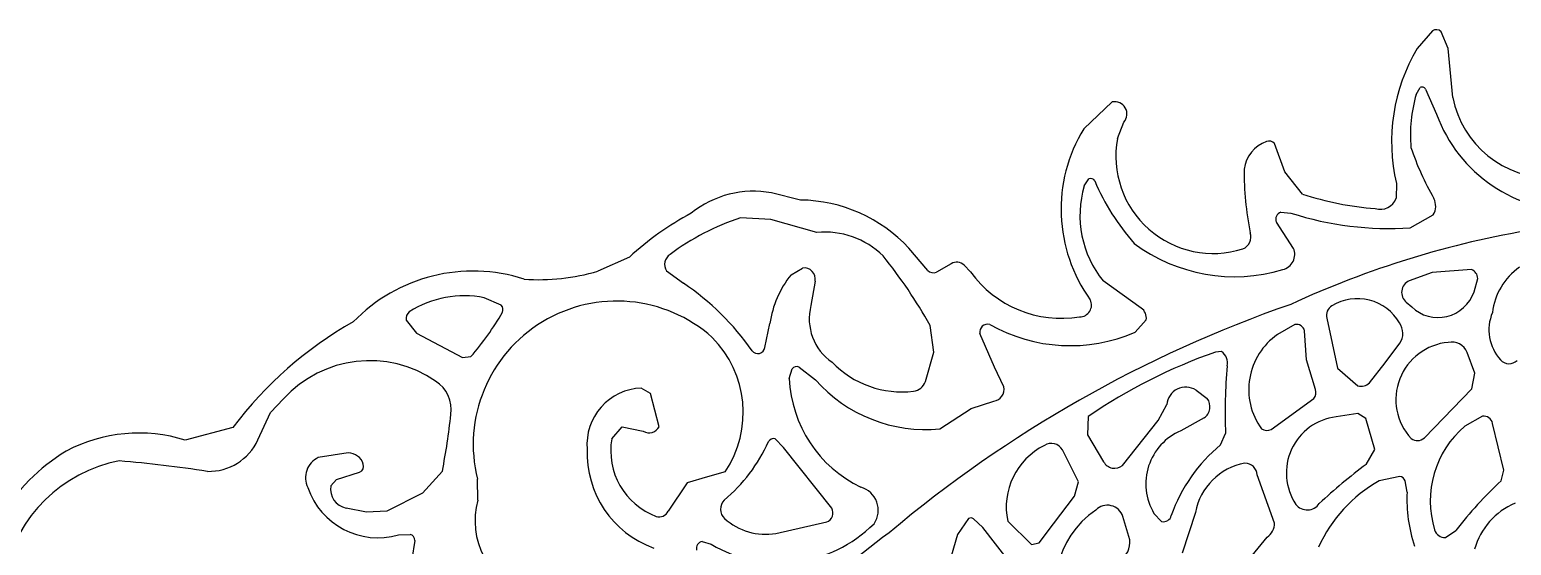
# Model space of a CAD drawing. Header units: millimetres. Extents: x 0.02 to 0.492, y 0.021 to 0.495.
# Drawn here: x 0.148 to 0.2586, y 0.4557 to 0.4941 of the extents above; entities that cross this region are included whole.
import ezdxf

# ---------------------------------------------------------------- set-up
doc = ezdxf.new("R2010")
doc.units = ezdxf.units.MM
doc.header["$MEASUREMENT"] = 0
doc.layers.add('WHITE', color=7, linetype='Continuous')

msp = doc.modelspace()

# ---------------------------------------------------------------- linework, layer by layer
at = {"layer": 'WHITE'}
for p, q in [((0.2526932818947388, 0.494067438327141), (0.2515656828501185, 0.4927447343612738)), ((0.253886032669025, 0.4927434453611678), (0.2533635329072169, 0.4939953136358277)), ((0.2542135797560204, 0.4890926577691523), (0.253886032669025, 0.4927434453611678)), ((0.2514887393748635, 0.4893149552866892), (0.2517824104606195, 0.4898246991663697)), ((0.2288094787150792, 0.4887541741660452), (0.2266782868375995, 0.4867508535158198)), ((0.2521902108864321, 0.4897128611426065), (0.2530140128549335, 0.4878319532006001)), ((0.2291942883609634, 0.486033631099467), (0.2296811114139679, 0.487244142915185)), ((0.2416827720668821, 0.483538906878648), (0.2409143390523471, 0.4856610966486258)), ((0.2429994670156891, 0.4818812093946611), (0.2416827720668821, 0.483538906878648)), ((0.2267143479650293, 0.4824920327170777), (0.2270701070833545, 0.4830112750337404)), ((0.2500159833547893, 0.4826786903621077), (0.2499968553277549, 0.4815688080235135)), ((0.205548459566356, 0.4814347540336068), (0.2033919052496431, 0.4819632034335987)), ((0.2033334741127354, 0.4799845963373369), (0.2010696327710478, 0.480104145392112)), ((0.2067735875086656, 0.4790147655364996), (0.2033334741127354, 0.4799845963373369)), ((0.2413969452665444, 0.4805208998784732), (0.2421323328687125, 0.480462506073589)), ((0.2510461027803619, 0.4793699780213821), (0.2527584245822518, 0.4803189168628607)), ((0.2423394675376035, 0.4778298463058498), (0.2410610049507831, 0.4797857225681405)), ((0.2150400485848622, 0.4761748913200942), (0.2136207250869203, 0.4778457639526178)), ((0.1927791413072429, 0.4771710519556906), (0.1904222453080034, 0.4761272764535172)), ((0.2167947228489491, 0.4766853313490402), (0.2156872653614094, 0.4760514370658911)), ((0.2182347091468281, 0.4760700965554991), (0.2177519551774411, 0.4765741730510816)), ((0.1955569968441181, 0.4761502020199496), (0.1968123006485903, 0.4752217522446961)), ((0.2048382843585531, 0.4758530839933124), (0.2056921169950611, 0.4763579019323391)), ((0.2526803956074786, 0.4760187139649442), (0.2509611503840327, 0.4754069176941446)), ((0.2556167573357298, 0.4762429730023792), (0.2526803956074786, 0.4760187139649442)), ((0.2558037397207169, 0.4745859832363375), (0.2560825913444375, 0.4755804400856816)), ((0.2066343637241139, 0.4753726025490878), (0.2063281150697968, 0.4735563748788584)), ((0.2309603371403993, 0.4733780004211769), (0.2281220277935785, 0.4753976437764356)), ((0.1832205293876238, 0.473589018135985), (0.1819462562122534, 0.4741427328298503)), ((0.2507430191352543, 0.4738100085394221), (0.2511524745274327, 0.4734589077515675)), ((0.1761155062879815, 0.472474437929794), (0.1768845828401221, 0.4715003902784602)), ((0.2028875531322791, 0.4704331172957632), (0.2032687021808717, 0.4722203010142033)), ((0.2305071523903333, 0.4715646602148001), (0.2313366960481791, 0.4724921182227383)), ((0.2424384722698079, 0.4721370671354355), (0.2411341380869259, 0.4713938079785034)), ((0.2448148690005666, 0.4726138419664407), (0.2456239413802755, 0.4688876636398246)), ((0.1768845828401221, 0.4715003902784602), (0.1803207579133677, 0.4696802348274052)), ((0.2154853521584646, 0.4700899488468134), (0.2152192083405128, 0.4720789015005249)), ((0.2200334426368322, 0.4689708505488154), (0.2189364239308538, 0.4714663894868947)), ((0.2433108627318096, 0.4695201880788868), (0.2431572121157856, 0.4716764653322229)), ((0.2148697053495567, 0.467887478693014), (0.2154853521584646, 0.4700899488468134)), ((0.2369645973264071, 0.4701275082131832), (0.2365072100764759, 0.4700894463964624)), ((0.2491625255546915, 0.4692972818041838), (0.2502581515629945, 0.47074431296478)), ((0.2558762508920274, 0.4685134903173624), (0.2552835072956813, 0.4700579168191666)), ((0.1803207579133677, 0.4696802348274052), (0.1809558578346284, 0.469751066067942)), ((0.2047106923998857, 0.4681237713899181), (0.2049223122351282, 0.4688361942685149)), ((0.2054423300115505, 0.4689774912661112), (0.206656800307827, 0.468027953513621)), ((0.2207195700713237, 0.4674946864817706), (0.2200334426368322, 0.4689708505488154)), ((0.2439783717546678, 0.4673000747111186), (0.2433108627318096, 0.4695201880788868)), ((0.2456239413802755, 0.4688876636398246), (0.2471321047052827, 0.4675764134381753)), ((0.2480050336409999, 0.4677962405228538), (0.2491625255546915, 0.4692972818041838)), ((0.2556362095368541, 0.4673587894263059), (0.2558762508920274, 0.4685134903173624)), ((0.1660032839973524, 0.4655725181058895), (0.1669723811303546, 0.4666088304004887)), ((0.1943460220996815, 0.4669949269299558), (0.1936484013756624, 0.4674047960304307)), ((0.1950032911937206, 0.4645236211364632), (0.1943460220996815, 0.4669949269299558)), ((0.2350599446776379, 0.4672451393699689), (0.2359012766971053, 0.4666278625510588)), ((0.2406621905029392, 0.46432248192258), (0.243853558065176, 0.4666253425202572)), ((0.2520962143055424, 0.4636935987526885), (0.2556362095368541, 0.4673587894263059)), ((0.165055094509339, 0.4635445512813826), (0.1660032839973524, 0.4655725181058895)), ((0.2159536882735382, 0.4643660708797225), (0.2182883821781652, 0.4658790963548994)), ((0.2182883821781652, 0.4658790963548994), (0.2199656078995562, 0.4664405860259964)), ((0.2322456761369752, 0.4649892029077019), (0.2328804733430344, 0.4661746366820012)), ((0.2471327893614749, 0.4655028806675159), (0.2455141666417999, 0.4652612492484955)), ((0.2477327041964578, 0.4651313538303059), (0.2471327893614749, 0.4655028806675159)), ((0.163189221581807, 0.4644756753517692), (0.1596404495065011, 0.4635206898710689)), ((0.1914596895158045, 0.4636272001901441), (0.1922295455790057, 0.4645094788541698)), ((0.1922295455790057, 0.4645094788541698), (0.1938170868244344, 0.4641819248776538)), ((0.2270199283206268, 0.465288092715365), (0.2269635360725163, 0.4639237746654263)), ((0.2295757183316804, 0.4616382884838436), (0.2322456761369752, 0.4649892029077019)), ((0.2356549305864619, 0.4651734597890305), (0.2339221262970294, 0.4642220312947249)), ((0.2484123687794892, 0.4628263355972819), (0.2477327041964578, 0.4651313538303059)), ((0.2564381732734037, 0.4653037185449903), (0.2551085753164442, 0.4645701826041441)), ((0.2580341565549485, 0.4612918871608651), (0.2571897071152134, 0.4647742145516509)), ((0.2042772732756216, 0.4629710935486653), (0.2036562812493172, 0.4636090221730454)), ((0.2269635360725163, 0.4639237746654263), (0.2281628682507507, 0.4619043211792858)), ((0.2368896681637209, 0.4631730376760134), (0.2372606720933501, 0.4640134740867469)), ((0.1717934107561062, 0.4625663438041641), (0.1695532020610892, 0.4622149998740417)), ((0.2078793139528966, 0.4584434293859098), (0.2042772732756216, 0.4629710935486653)), ((0.2262983147162511, 0.4604217418918548), (0.2250872870084741, 0.4627893822204836)), ((0.2477602407334676, 0.4617144894925801), (0.2484123687794892, 0.4628263355972819)), ((0.1709182012756741, 0.4605822669952482), (0.1726488927173521, 0.4611209750485706)), ((0.178821761983242, 0.4612156817776067), (0.1773438189209767, 0.4595769919700063)), ((0.1999316860441771, 0.4611594078882849), (0.1986034997613839, 0.4607729834265072)), ((0.2578347289268947, 0.4604967275942811), (0.2580341565549485, 0.4612918871608651)), ((0.1705076565212181, 0.4601076089132043), (0.1709182012756741, 0.4605822669952482)), ((0.1814592798015042, 0.4590410923579299), (0.1814390030857819, 0.4606050022802587)), ((0.1970985613489717, 0.4603284236725413), (0.1956703892324131, 0.4582141737479371)), ((0.1986034997613839, 0.4607729834265072), (0.1970985613489717, 0.4603284236725413)), ((0.2259960737504328, 0.4593349836857293), (0.2262983147162511, 0.4604217418918548)), ((0.24091203314706, 0.4573360901951742), (0.2396128974143678, 0.4609212690011801)), ((0.250269971781017, 0.4608198820305325), (0.2487289956328595, 0.4604920932615322)), ((0.2508041920004277, 0.4596468310371071), (0.2506625553347762, 0.4604859101105763)), ((0.1773438189209767, 0.4595769919700063), (0.1746850960937052, 0.4582302756198622)), ((0.224419749785847, 0.4572858339209068), (0.2259960737504328, 0.4593349836857293)), ((0.1731571486261818, 0.4581467679166908), (0.1716371830251586, 0.458456950212193)), ((0.1746850960937052, 0.4582302756198622), (0.1731571486261818, 0.4581467679166908)), ((0.2301110504278959, 0.4560814295086522), (0.2296048612708572, 0.4578203483199909)), ((0.2319224238134536, 0.4580593048078344), (0.2324847300229612, 0.4574588248679319)), ((0.2350079363951139, 0.4581249183615206), (0.2340327064566659, 0.455090014929059)), ((0.20370769507259, 0.4565597491098497), (0.2075017313616578, 0.4574143111259025)), ((0.2180824384741128, 0.4576702992603623), (0.2172595676838831, 0.4564852983085098)), ((0.2191553149647955, 0.4570006848109652), (0.2184552852012152, 0.4576608223270041)), ((0.2212229251798468, 0.4543463542815375), (0.2191553149647955, 0.4570006848109652)), ((0.2210130164014976, 0.45746625163252), (0.2227715128980044, 0.4557252878108686)), ((0.2233514908189886, 0.4558653970938262), (0.224419749785847, 0.4572858339209068)), ((0.2536678103615506, 0.4562521540912302), (0.2544574265053883, 0.4567867466410654)), ((0.1755568423517345, 0.4564601434888073), (0.1764126373022949, 0.4564913205024461)), ((0.176776010380802, 0.4560326554880917), (0.1762480649083584, 0.4528551973467381)), ((0.1982145993104517, 0.4559540110787497), (0.1988794107186519, 0.4557523351077765)), ((0.2172595676838831, 0.4564852983085098), (0.2162141826043927, 0.4529063218668614)), ((0.2227715128980044, 0.4557252878108686), (0.2233514908189886, 0.4558653970938262)), ((0.2381194922951661, 0.4535346964696323), (0.2403613717669614, 0.4562803706879122))]:
    msp.add_line(p, q, dxfattribs=at)
for centre, radius, start, end in [((0.2529806948508978, 0.493587985730285), 0.000559, 46.77521690594013, 120.9410279059427), ((0.2632812778478133, 0.4857887686590877), 0.013625, 149.3008879059421, 193.1948069059418), ((0.2519326615364111, 0.4895731566963503), 0.000293, 28.47706790593767, 120.8506709059403), ((0.228985330111471, 0.4878490994252712), 0.000922, 318.9942289059424, 100.9952839059415), ((0.2617715621370665, 0.4862975872906007), 0.010716387151587, 163.6463219059419, 185.0036628301398), ((0.2615432769113533, 0.490540526519215), 0.0074713308256496, 191.1740439059419, 270.8753216127413), ((0.2633194291527348, 0.4915834174386026), 0.010967, 200.0029429059418, 271.5840149059419), ((0.2365274205723191, 0.4807406728446194), 0.0115380980679167, 148.6074439059419, 215.8256322833179), ((0.2363440728292913, 0.4847179516054921), 0.0072698301544402, 169.5732679059419, 287.666696943885), ((0.2412087243093527, 0.4833579534853384), 0.0025990947731902, 110.2983391987531, 171.3329170956177), ((0.2405055287002404, 0.4852536493788097), 0.0005771821044266, 44.90432090594314, 110.1103748020802), ((0.271162608476347, 0.4920696985620389), 0.0211577227677206, 198.480995542715, 209.7840802861643), ((0.2621352627650286, 0.483685949629206), 0.0234960394548573, 179.8447411658706, 191.5074739135447), ((0.202017879036271, 0.4747980775576895), 0.0072956820690499, 79.14441590594184, 129.2786482197616), ((0.2342103196996204, 0.4802925437413811), 0.007812, 163.6471089059418, 218.7987859059419), ((0.2272092043288169, 0.4827154665100159), 0.0003268802936907, 26.16114521976322, 115.1841909059405), ((0.2435208762751071, 0.4897100155275035), 0.0174216417486934, 203.154614201607, 221.3384736930003), ((0.2054094425324033, 0.4702496179028183), 0.011186, 42.77149390594205, 89.287922905942), ((0.2503435338872924, 0.5044458450272338), 0.0237296881447134, 251.9715889059419, 265.3872736344604), ((0.2488076042760262, 0.4820030541606794), 0.0012660520414585, 252.8929335369673, 339.9407119059438), ((0.2516918960455365, 0.4809756392468995), 0.0012525044548128, 328.3770259059393, 27.80891693593127), ((0.2075161413410602, 0.4612749823922869), 0.0216763511127058, 117.8225416861656, 132.8331219059419), ((0.2067260566523368, 0.4627929089891324), 0.0182119201877414, 108.0947359059419, 126.8169086914499), ((0.241545036904591, 0.4800088863369134), 0.000533, 106.1316579059452, 204.7521459059459), ((0.2493991770174178, 0.5028422709543563), 0.02353, 252.0110749059419, 274.0135619059419), ((0.207363032089967, 0.4728326235472959), 0.0062101791028199, 45.64385215046511, 95.44647790594186), ((0.2381949156507772, 0.478690353879816), 0.0009670475195121, 291.5621561823988, 18.58666829451793), ((0.2716070553522715, 0.410128789567472), 0.0700247067324611, 99.29456706415108, 114.9002956191354), ((0.2379270018956418, 0.4882334738168624), 0.0125164729359958, 233.2628958542678, 286.7487913620047), ((0.241251843868824, 0.4773876611282287), 0.0011740753707481, 283.9030244109452, 22.12473290594128), ((0.1962829185106418, 0.4766363842004189), 0.000873690665244, 122.5856721980156, 213.8119879059416), ((0.1816916505260395, 0.4531786515386649), 0.0384878757743738, 29.41094890594182, 38.75732019773628), ((0.2171986653030915, 0.4759867044860143), 0.000807, 46.71614690594264, 120.0362799059436), ((0.1811025702268261, 0.4637207636014061), 0.0124129155333653, 72.06653172720188, 136.015456572276), ((0.1860188595305012, 0.491073673088357), 0.0155815460937437, 265.9731471270293, 286.4155989059419), ((0.2105582365162475, 0.4712262496204732), 0.007357, 141.030815905942, 172.2346489059415), ((0.2058260970072628, 0.4755428403663636), 0.000826, 348.1061559059413, 99.33481290594162), ((0.2154578397190847, 0.4766069232265143), 0.000601, 225.9600349059426, 292.4414939059411), ((0.2250325454703044, 0.4810148237066511), 0.0084060041208717, 216.0320379059419, 279.1917753363197), ((0.2553557675357047, 0.4755644353657791), 0.000727, 1.261453905945529, 68.96147490594724), ((0.2620133326187239, 0.4724454619614377), 0.0048772989340756, 125.3370852931141, 173.0093196078701), ((0.186103648477587, 0.4592205315008535), 0.0192539423654667, 34.72790274173853, 56.20799090594193), ((0.2513523903303106, 0.4745401234253377), 0.000951, 114.2927149059444, 230.1508239059437), ((0.2531183396922703, 0.4755071497181521), 0.0028390000000001, 226.1756489059421, 341.0666139059397), ((0.180458462802709, 0.4665892876214243), 0.0076985754361556, 78.85715690594179, 122.1972667516371), ((0.1918323245060636, 0.4631865183523193), 0.0107091248650669, 48.31426703399384, 193.9489699059419), ((0.1828040824525701, 0.4732412647199671), 0.0005425499866996, 340.2411335609972, 39.86352090593852), ((0.2100891605779583, 0.4725605730406502), 0.0038906406433183, 165.1702319059416, 235.8797457218386), ((0.2730338346966647, 0.3843952201273502), 0.0944499696546781, 109.1027577704247, 130.1274849701158), ((0.2263777746764276, 0.473600423532098), 0.0008836675941327, 269.8405982336973, 25.95600776301341), ((0.2304925266308386, 0.4726563680167322), 0.00086, 348.9895439059425, 57.04598790594353), ((0.245623276321534, 0.4728229513035003), 0.0008350144378628, 120.0636028178427, 194.5027229059432), ((0.2470982922101494, 0.4704464871225226), 0.0036317179483875, 30.07055438244628, 121.4215460467484), ((0.1865843121082238, 0.4468207904558629), 0.0293091320483384, 119.4565809723862, 142.9603139059419), ((0.1767633955058682, 0.4725873809628868), 0.0006576599177219, 128.2341226772119, 189.8886939059473), ((0.1629332871825104, 0.4851018325488611), 0.0236740170748923, 319.5772259059421, 329.4198816059313), ((0.2195131740139601, 0.471586801989017), 0.0005891857338994, 74.26466898612742, 191.7926829059376), ((0.2256831750614115, 0.4827646792448575), 0.0121947194942564, 240.4716540423214, 293.3021019059418), ((0.2425741757371989, 0.4715577489422653), 0.000595, 11.50908690594383, 103.1836509059411), ((0.2491878538632538, 0.4714934478735511), 0.0013064227025009, 325.0106199059425, 36.26465580512451), ((0.2602698045905397, 0.4717552672329772), 0.0033530180149315, 157.4878648097408, 222.0744722665499), ((0.1933377307379855, 0.4655765609098583), 0.0079367176714337, 326.182694905942, 44.95372723053114), ((0.2439778109599532, 0.4673005338640998), 0.0049841115943002, 124.7884199059418, 215.9159958614837), ((0.2023571282370975, 0.47050998071707), 0.0005359650687903, 216.7747407087009, 351.7547109059399), ((0.2500670915088516, 0.4315217456672265), 0.040882, 109.3709839059419, 124.3154249059419), ((0.2363668735409923, 0.4692684172340085), 0.0010465710841362, 348.8029073086627, 55.17122890594177), ((0.2542565330697281, 0.4665482515752585), 0.0042816719376235, 94.98250832560136, 222.6918422272036), ((0.2541423577706897, 0.469618305444403), 0.0012228983601306, 21.06845890594013, 102.1648213115983), ((0.1734035736892467, 0.4607401837196424), 0.0087063914220622, 55.64002185072897, 137.6186569059419), ((0.2052661164625948, 0.468598449335496), 0.000418, 65.06666190594497, 145.3356559059419), ((0.213094859125319, 0.4742966262412092), 0.007175494361932, 223.6949668119486, 277.1106133670314), ((0.2734012045166901, 0.465590647278283), 0.0361749299808388, 174.4883387608647, 182.498802905942), ((0.2584151464955875, 0.4700724673729866), 0.0008487386387495, 221.6491433173378, 315.2536448610732), ((0.1769915356086588, 0.4658117550481107), 0.002496742572863, 351.2531178592383, 57.92499093732505), ((0.2141075531410818, 0.468500414083719), 0.0094044059625383, 182.2952869059419, 244.4619614536678), ((0.214873266311692, 0.4752556042666202), 0.010943, 221.3366169059417, 275.6661459059418), ((0.2138334787718945, 0.4682711025782483), 0.0011049582822784, 277.7812099406301, 339.6848249059428), ((0.2473734655778139, 0.4684610794368499), 0.000917, 254.7395569059406, 313.5298899059393), ((0.1938200622218446, 0.4631968254129661), 0.004211470546443, 92.33604090594172, 184.6651669981129), ((0.2198679851380892, 0.4673071042291772), 0.000872, 276.4278929059415, 12.42240690593999), ((0.2342845701760432, 0.4660698698765008), 0.001408, 56.58549190594206, 175.7327779059417), ((0.2350706513060318, 0.4660204891406234), 0.001029, 304.597839905944, 36.17517590594176), ((0.2431598623606325, 0.4671025744025721), 0.000842, 325.4737529059409, 13.5657429059405), ((0.1271118798338895, 0.4711901091638174), 0.0526630906193581, 349.082186905942, 353.7228928299477), ((0.1942452169830837, 0.4649254761988515), 0.000858, 240.0670499059394, 332.0719419059418), ((0.246021485856907, 0.4610699894589603), 0.0042218516564881, 96.90163090594162, 213.6335187716188), ((0.2599584190672473, 0.4589594229197149), 0.0074163069410334, 130.8395689059418, 196.7293231395293), ((0.2565379569545698, 0.4646472589369618), 0.000664, 11.02271890593757, 98.6429579059363), ((0.1561811258208535, 0.4524519021063935), 0.0115967660553065, 72.64443090594199, 117.8595340090898), ((0.1613979630381947, 0.4652065684189012), 0.0040170774902458, 268.3887478890711, 335.5601399059421), ((0.1966203277290042, 0.4627356593127955), 0.0052370823846413, 170.1984489059416, 249.4127544904331), ((0.1918853878551474, 0.4685282412496755), 0.0123834279913971, 310.0145155166151, 335.5754568947091), ((0.2035167723430526, 0.4632415496288219), 0.0003930633609041, 69.21101290594349, 154.9844593138202), ((0.2242643899164821, 0.4623434334213568), 0.0009359647191276, 28.45438690594274, 123.5054188215655), ((0.2356190835804972, 0.4602655984344219), 0.004305, 113.2150219059419, 210.8302049059422), ((0.2403431731605045, 0.4648989464611712), 0.0006588500808434, 232.4120874186616, 298.9602839059392), ((0.2515753154376903, 0.4642285786141569), 0.0007466853974107, 231.3983138742594, 314.2359599059404), ((0.1585288540649351, 0.4499624776194825), 0.0149226750010676, 121.364486878154, 175.1382939135136), ((0.1702679422577559, 0.4607146746231696), 0.0016618752682243, 115.4726709059422, 205.8368789622962), ((0.1718058071483269, 0.461409709071703), 0.0011567011605749, 15.8846564983383, 90.61405190594104), ((0.1971609394916259, 0.4625670015234626), 0.0075438678007601, 177.8174696334848, 250.1210329059417), ((0.2260189649065355, 0.45853628561162), 0.0051190324429056, 116.3392915436482, 192.065543905942), ((0.244654173466385, 0.453840289294437), 0.0121403350426962, 129.7592179059418, 160.4684728139516), ((0.1567651087390329, 0.4513543259743086), 0.0108173091353821, 100.924332192874, 168.1388340146262), ((0.145356423671413, 0.3557010983104594), 0.106685781484684, 81.41341990323077, 84.96744173583548), ((0.1724520099394936, 0.4615712443889075), 0.0004914318946351, 293.6176219059416, 18.39210030265808), ((0.2289807984593546, 0.4623634880050182), 0.000938, 209.3088319059413, 309.3638569059423), ((0.2395171051021024, 0.4572791256541276), 0.0045878064183184, 100.1295361019226, 169.3763729059415), ((0.2387226121784901, 0.4609050739106726), 0.0008904325253372, 1.042146905942025, 90.79688248548561), ((0.270903311473929, 0.4304880864710778), 0.0388675953585926, 126.543545905942, 133.2759315680451), ((0.1740116455474678, 0.4617751854800997), 0.0055350975179411, 198.8109516200211, 286.2102819059422), ((0.1719008941983411, 0.4598491949525812), 0.001417, 169.4923419059418, 259.2744209059417), ((0.2095620982923455, 0.4582988480196489), 0.0017848744126906, 325.454446285749, 74.0286769652903), ((0.2541644825495776, 0.4509748939897829), 0.01096, 119.731660905942, 155.4220689059421), ((0.2501856132966693, 0.4603229920566766), 0.000504, 18.85959190593903, 80.36459790594488), ((0.2778276736176076, 0.4389043564508867), 0.029427, 132.797413905942, 142.5775919059419), ((0.1871303160690704, 0.4575180258288678), 0.005872, 164.9668529059416, 249.5327979059416), ((0.2005177914051607, 0.4583792104826221), 0.0009439086480488, 135.2272705528451, 227.8602295041036), ((0.2624031532018684, 0.4591641509696976), 0.011609, 177.6170639059419, 197.8470639059419), ((0.1950007321840181, 0.4585472655090065), 0.0007479242500129, 252.7382722368742, 333.5539499059419), ((0.2072421352782456, 0.4580933831938578), 0.000727, 290.9208859059437, 28.78302790594549), ((0.2314828551717978, 0.4525778739285555), 0.0069343559540581, 124.2832651662581, 210.4191019059418), ((0.2284408272436273, 0.4574393319516569), 0.0012248055721164, 18.12451790594377, 134.8626017804222), ((0.2326466372961693, 0.4580127252919201), 0.0005770785430181, 253.7061509059413, 348.6457157787695), ((0.2433623998146531, 0.4594132366940668), 0.0010942571645089, 218.5301097682672, 325.0295249412258), ((0.2609258056473397, 0.4539460064680444), 0.005285465996126, 112.8347902258425, 164.2327453443683), ((0.2039661523741152, 0.4643581572470372), 0.009996755241678, 239.4134549059419, 314.9783624593318), ((0.2029398765269618, 0.4610255233131506), 0.0045313005366979, 227.6012701854588, 279.755709905943), ((0.218260830128439, 0.4573495728697008), 0.000367, 58.00465690594311, 119.0833079059406), ((0.2396732924405849, 0.4573107433586548), 0.001239, 303.734862905943, 1.172209905942079), ((0.2536663262424173, 0.4571118798872046), 0.0008597270769689, 199.5186077833808, 270.0989079059408), ((0.1762970502457278, 0.456026475762394), 0.000479, 0.7392109059394333, 76.03618290594196), ((0.1982820301550567, 0.4554525242083375), 0.000506, 97.6581629059444, 196.6380669059408), ((0.2452904922224081, 0.4112631202264954), 0.056161475464375, 126.1487883442138, 145.8386956253618), ((0.2285971062297989, 0.4558673875383553), 0.001529, 299.8859539059414, 8.047163905940208)]:
    msp.add_arc(centre, radius, start, end, dxfattribs=at)

doc.saveas('drawing.dxf')
